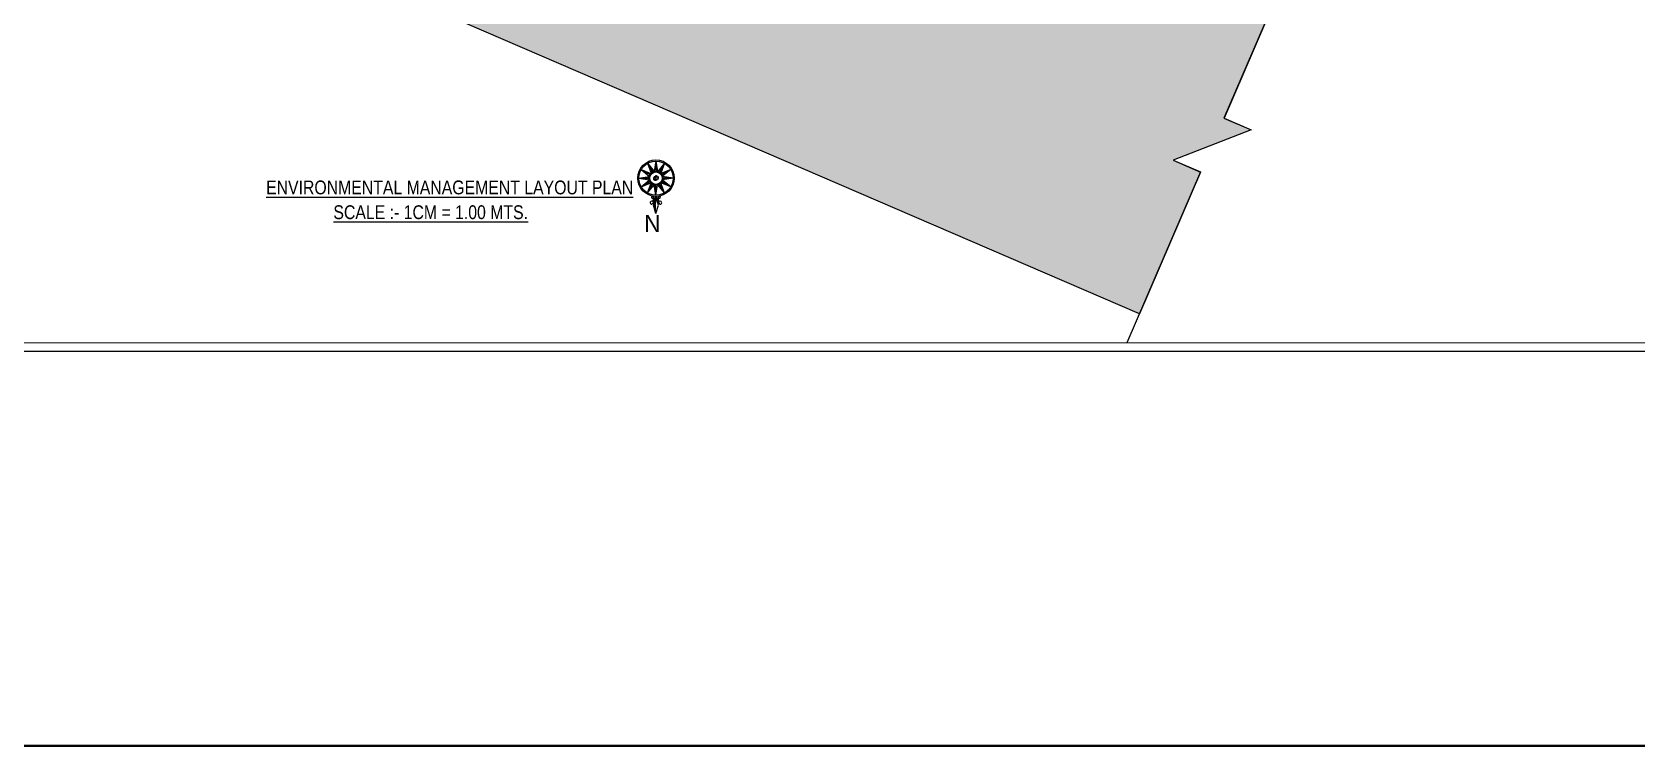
# Model space of a CAD drawing. Header units: millimetres. Extents: x 49 to 419, y 19 to 121.
# Drawn here: x 90 to 130.69, y 19.12 to 37.21 of the extents above; entities that cross this region are included whole.
import ezdxf

# ---------------------------------------------------------------- set-up
doc = ezdxf.new("R2010")
doc.units = ezdxf.units.MM
doc.header["$MEASUREMENT"] = 0
for name, color, linetype in [('A_ROAD', 73, 'Continuous'), ('A_SHEET AREA TABLE-1', 7, 'Continuous'), ('GENERALTEXT', 7, 'Continuous'), ('K TEXT', 7, 'Continuous')]:
    doc.layers.add(name, color=color, linetype=linetype)
doc.styles.add('GOTHICE', font='gothice_.ttf')
doc.styles.add('ROMAND', font='swissc.ttf')

msp = doc.modelspace()

# ---------------------------------------------------------------- hatches: boundary and pattern name
at = {"layer": 'A_ROAD'}
h = msp.add_hatch(color=256, dxfattribs=at)
h.dxf.hatch_style = 1
h.paths.add_polyline_path([(94.83, 40.1), (118.079, 30.072), (119.63, 33.667), (118.937, 33.966), (120.914, 34.736), (120.225, 35.033), (121.771, 38.631), (108.691, 44.264), (98.521, 48.659), (96.97, 45.063), (97.665, 44.764), (95.687, 43.994), (96.381, 43.695)])

# ---------------------------------------------------------------- linework, layer by layer
at = {"color": 3, "lineweight": 40}
msp.add_lwpolyline([(419.221, 120.723), (49.302, 120.723), (49.302, 19.12), (419.221, 19.12)], close=True, dxfattribs=at)
at = {"layer": 'A_ROAD', "color": 7}
msp.add_lwpolyline([(98.521, 48.659), (108.691, 44.264), (121.771, 38.631), (120.225, 35.033), (120.914, 34.736), (118.937, 33.966), (119.63, 33.667), (118.079, 30.072), (94.83, 40.1), (96.381, 43.695), (95.687, 43.994), (97.665, 44.764), (96.97, 45.063)], close=True, dxfattribs=at)
msp.add_lwpolyline([(122.127, 39.457), (120.22, 35.035), (120.914, 34.736), (118.937, 33.966), (119.63, 33.668), (117.763, 29.338)], dxfattribs=at)
at = {"layer": 'A_SHEET AREA TABLE-1'}
msp.add_lwpolyline([(179.686, 29.12), (59.302, 29.12), (59.302, 104.085), (179.686, 104.085), (179.686, 29.12)], dxfattribs=at)
at = {"layer": 'A_SHEET AREA TABLE-1', "lineweight": 30, "const_width": 0.0269}
msp.add_lwpolyline([(179.468, 29.338), (59.521, 29.338), (59.521, 103.867), (179.468, 103.867), (179.468, 29.338)], dxfattribs=at)
at = {"layer": 'GENERALTEXT'}
for p, q in [((105.6, 33.888), (105.696, 33.637)), ((105.6, 33.888), (105.729, 33.665)), ((105.6, 33.888), (105.769, 33.679)), ((105.818, 33.946), (105.776, 33.681)), ((105.818, 33.946), (105.818, 33.688)), ((105.818, 33.946), (105.86, 33.681)), ((106.035, 33.888), (105.866, 33.679)), ((106.035, 33.888), (105.906, 33.665)), ((106.035, 33.888), (105.939, 33.637)), ((105.383, 33.511), (105.648, 33.553)), ((105.383, 33.511), (105.641, 33.511)), ((105.383, 33.511), (105.648, 33.469)), ((105.441, 33.729), (105.65, 33.56)), ((105.441, 33.729), (105.664, 33.6)), ((105.441, 33.729), (105.692, 33.633)), ((105.441, 33.294), (105.65, 33.463)), ((105.441, 33.294), (105.664, 33.423)), ((105.441, 33.294), (105.692, 33.39)), ((105.6, 33.135), (105.696, 33.386)), ((105.746, 33.511), (105.769, 33.511)), ((105.756, 33.547), (105.775, 33.536)), ((105.756, 33.476), (105.775, 33.487)), ((105.782, 33.573), (105.793, 33.554)), ((105.782, 33.45), (105.793, 33.469)), ((105.818, 33.583), (105.818, 33.56)), ((105.818, 33.56), (105.818, 33.462)), ((105.818, 33.44), (105.818, 33.462)), ((105.853, 33.573), (105.842, 33.554)), ((105.853, 33.45), (105.842, 33.469)), ((105.879, 33.547), (105.86, 33.536)), ((105.879, 33.476), (105.86, 33.487)), ((105.889, 33.511), (105.867, 33.511)), ((106.035, 33.135), (105.939, 33.386)), ((106.194, 33.729), (105.943, 33.633)), ((106.194, 33.294), (105.943, 33.39)), ((106.194, 33.729), (105.971, 33.6)), ((106.194, 33.294), (105.971, 33.423)), ((106.194, 33.729), (105.985, 33.56)), ((106.194, 33.294), (105.985, 33.463)), ((106.253, 33.511), (105.987, 33.553)), ((106.253, 33.511), (105.987, 33.469)), ((106.253, 33.511), (105.994, 33.511)), ((105.6, 33.135), (105.729, 33.358)), ((105.6, 33.135), (105.769, 33.344)), ((105.756, 32.995), (105.874, 32.995)), ((105.758, 32.975), (105.876, 32.975)), ((105.818, 33.076), (105.776, 33.342)), ((105.801, 33.054), (105.801, 32.995)), ((105.801, 32.975), (105.801, 32.963)), ((105.818, 33.076), (105.86, 33.342)), ((105.818, 33.076), (105.818, 33.335)), ((105.834, 33.054), (105.834, 32.995)), ((105.834, 32.975), (105.834, 32.963)), ((106.035, 33.135), (105.866, 33.344)), ((106.035, 33.135), (105.906, 33.358)), ((105.753, 32.823), (105.801, 32.963)), ((105.818, 32.614), (105.753, 32.823)), ((105.818, 32.614), (105.883, 32.823)), ((105.883, 32.823), (105.834, 32.963))]:
    msp.add_line(p, q, dxfattribs=at)
for radius in [0.463, 0.435, 0.177, 0.158, 0.0489]:
    msp.add_circle((105.818, 33.511), radius, dxfattribs=at)
for centre, radius, start, end in [((105.65, 33.51), 0.00461, 0, 180), ((105.65, 33.51), 0.00461, 180, 0), ((105.672, 33.432), 0.00461, 360, 180), ((105.672, 33.432), 0.00461, 180, 360), ((105.673, 33.594), 0.00461, 360, 180), ((105.673, 33.594), 0.00461, 180, 360), ((105.733, 33.655), 0.00461, 360, 180), ((105.733, 33.655), 0.00461, 180, 360), ((105.735, 33.37), 0.00461, 360, 180), ((105.818, 33.511), 0.0245, 90, 180), ((105.818, 33.511), 0.0245, 180, 270), ((105.819, 33.68), 0.00461, 360, 180), ((105.819, 33.68), 0.00461, 180, 360), ((105.901, 33.655), 0.00461, 360, 180), ((105.901, 33.655), 0.00461, 180, 360), ((105.903, 33.37), 0.00461, 0, 180), ((105.962, 33.429), 0.00461, 360, 180), ((105.962, 33.429), 0.00461, 180, 360), ((105.979, 33.552), 0.00461, 0, 180), ((105.979, 33.552), 0.00461, 180, 0), ((105.727, 33.025), 0.0241, 27.9536, 328.3427), ((105.69, 32.974), 0.069, 303.2451, 0.8332), ((105.735, 33.37), 0.00461, 180, 360), ((105.665, 32.959), 0.114, 307.3402, 8.1148), ((105.69, 32.974), 0.069, 17.671, 34.5305), ((105.665, 32.959), 0.114, 18.4127, 43.2116), ((105.758, 32.985), 0.0101, 103.9722, 274.532), ((105.817, 33.345), 0.00461, 360, 180), ((105.817, 33.345), 0.00461, 180, 360), ((105.971, 32.959), 0.114, 171.8852, 232.6598), ((105.971, 32.959), 0.114, 136.7884, 161.5873), ((105.877, 32.985), 0.0101, 265.468, 103.9722), ((105.945, 32.974), 0.069, 179.1668, 236.7549), ((105.945, 32.974), 0.069, 145.4695, 162.329), ((105.909, 33.025), 0.0241, 211.6573, 152.0464), ((105.903, 33.37), 0.00461, 180, 0), ((105.705, 32.889), 0.0358, 49.4714, 324.3404), ((105.93, 32.889), 0.0358, 215.6596, 130.5286)]:
    msp.add_arc(centre, radius, start, end, dxfattribs=at)
for points in [[(105.768, 33.681), (105.6, 33.888), (105.729, 33.665)], [(105.859, 33.683), (105.818, 33.946), (105.818, 33.688)], [(105.94, 33.639), (106.035, 33.888), (105.906, 33.665)], [(105.646, 33.553), (105.383, 33.511), (105.641, 33.511)], [(105.69, 33.633), (105.441, 33.729), (105.664, 33.6)], [(105.648, 33.462), (105.441, 33.294), (105.664, 33.423)], [(105.696, 33.383), (105.6, 33.135), (105.729, 33.358)], [(105.946, 33.389), (106.194, 33.294), (105.971, 33.423)], [(105.987, 33.561), (106.194, 33.729), (105.971, 33.6)], [(105.989, 33.47), (106.253, 33.511), (105.994, 33.511)], [(105.776, 33.34), (105.818, 33.076), (105.818, 33.335)], [(105.801, 32.975), (105.818, 32.975), (105.818, 32.614)], [(105.867, 33.342), (106.035, 33.135), (105.906, 33.358)], [(105.801, 32.963), (105.818, 32.614), (105.753, 32.823), (105.801, 32.963)], [(105.801, 32.963), (105.753, 32.823), (105.818, 32.614)]]:
    msp.add_solid(points, dxfattribs=at)

# ---------------------------------------------------------------- texts
at = {"layer": 'GENERALTEXT', "style": 'GOTHICE'}
msp.add_text('N', height=0.432, dxfattribs=at).set_placement((105.518, 32.144))
at = {"layer": 'K TEXT', "color": 7, "style": 'ROMAND'}
for s, p in [('%%UENVIRONMENTAL MANAGEMENT LAYOUT PLAN', (95.932, 33.101)), ('%%USCALE :- 1CM = 1.00 MTS.', (97.639, 32.473))]:
    msp.add_text(s, height=0.35, rotation=0, dxfattribs=at).set_placement(p)

doc.saveas('drawing.dxf')
